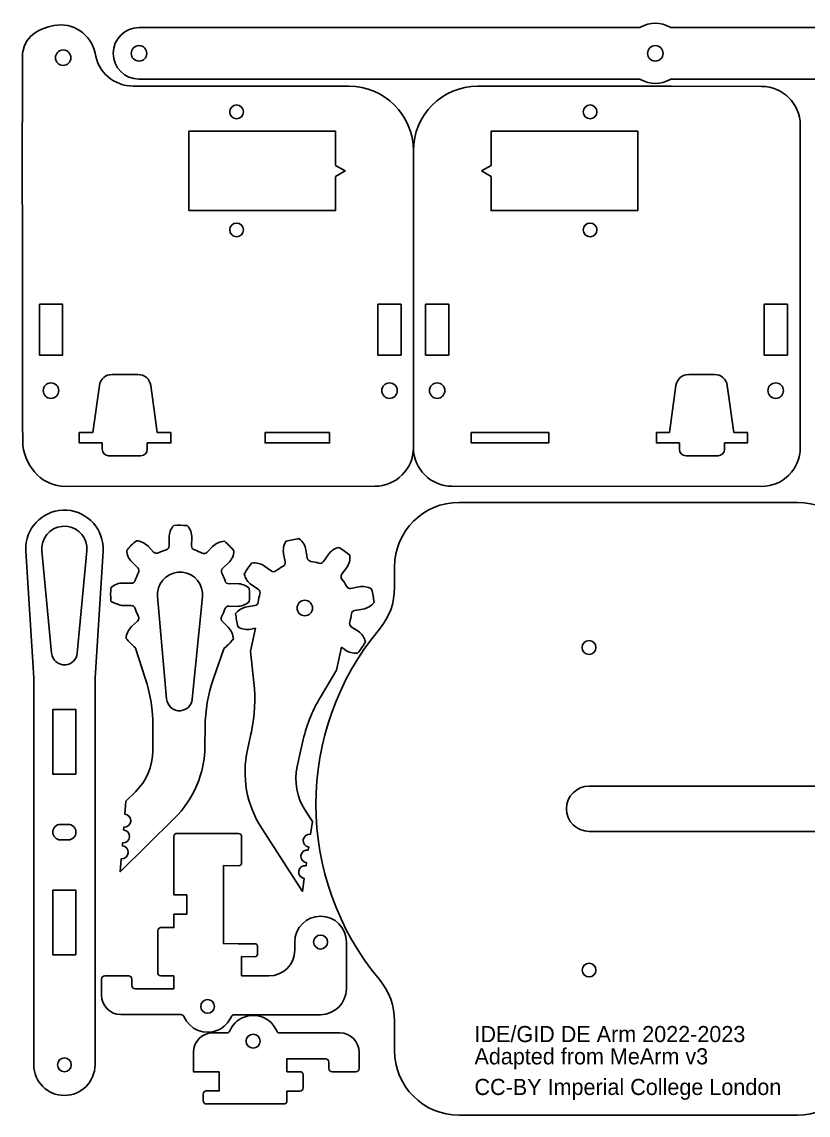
# Model space of a CAD drawing. Header units: centimetres. Extents: x 12.7 to 49.5, y -0.4 to 16.9.
# Drawn here: x 12.73 to 24.93, y -0.22 to 16.73 of the extents above; entities that cross this region are included whole.
import ezdxf

# ---------------------------------------------------------------- set-up
doc = ezdxf.new("R2010")
doc.units = ezdxf.units.CM
doc.header["$MEASUREMENT"] = 0
doc.layers.get('0').update_dxf_attribs({"lineweight": 0})

# ---------------------------------------------------------------- blocks, each defined once
blk = doc.blocks.new('Block_8')
at = {"color": 1, "lineweight": 35, "true_color": 0xff0000}
for points in [[(18.759, 9.896)], [(18.851, 9.896)]]:
    blk.add_lwpolyline(points, dxfattribs=at)
blk = doc.blocks.new('Block_9')
at = {"color": 1, "lineweight": 35, "true_color": 0xff0000}
for centre in [(14.551, 16.239), (22.556, 16.239), (26.056, 16.239)]:
    blk.add_circle(centre, 0.12, dxfattribs=at)
blk.add_open_spline([(22.808, 15.839), (22.808, 15.839), (26.055, 15.84), (26.055, 15.84), (26.268, 15.839), (26.444, 16.006), (26.456, 16.218), (26.456, 16.218), (26.456, 16.261), (26.456, 16.261), (26.444, 16.473), (26.269, 16.639), (26.057, 16.64), (26.057, 16.64), (22.808, 16.639), (22.808, 16.639), (22.8, 16.639), (22.791, 16.642), (22.784, 16.646), (22.642, 16.725), (22.47, 16.725), (22.328, 16.646), (22.321, 16.642), (22.312, 16.639), (22.304, 16.639), (22.304, 16.639), (22.305, 16.639), (22.305, 16.639), (22.305, 16.639), (14.552, 16.639), (14.552, 16.639), (14.552, 16.639), (14.552, 16.639), (14.552, 16.639), (14.331, 16.64), (14.152, 16.462), (14.151, 16.241), (14.15, 16.02), (14.329, 15.84), (14.549, 15.839), (14.55, 15.839), (14.55, 15.839), (14.55, 15.839), (14.55, 15.839), (14.607, 15.84), (14.607, 15.84), (14.607, 15.84), (22.311, 15.84), (22.311, 15.84), (22.311, 15.84), (22.304, 15.839), (22.304, 15.839), (22.312, 15.839), (22.321, 15.837), (22.328, 15.833), (22.47, 15.754), (22.642, 15.754), (22.784, 15.833), (22.791, 15.837), (22.8, 15.839), (22.808, 15.839)], degree=3, knots=[0, 0, 0, 0, 1, 1, 1, 2, 2, 2, 3, 3, 3, 4, 4, 4, 5, 5, 5, 6, 6, 6, 7, 7, 7, 8, 8, 8, 9, 9, 9, 10, 10, 10, 11, 11, 11, 12, 12, 12, 13, 13, 13, 14, 14, 14, 15, 15, 15, 16, 16, 16, 17, 17, 17, 18, 18, 18, 19, 19, 19, 20, 20, 20, 20], dxfattribs=at)
blk = doc.blocks.new('Block_11')
at = {"color": 1, "lineweight": 35, "true_color": 0xff0000}
for points in [[(17.908, 6.94)], [(17.95, 6.864)]]:
    blk.add_lwpolyline(points, dxfattribs=at)
blk = doc.blocks.new('Block_12')
at = {"color": 1, "lineweight": 35, "true_color": 0xff0000}
for points in [[(15.499, 1.081)], [(15.515, 0.993)]]:
    blk.add_lwpolyline(points, dxfattribs=at)
blk = doc.blocks.new('Block_13')
at = {"color": 1, "lineweight": 35, "true_color": 0xff0000}
for points in [[(17.766, 2.456)], [(17.859, 2.481)]]:
    blk.add_lwpolyline(points, dxfattribs=at)
blk = doc.blocks.new('Block_14')
at = {"color": 1, "lineweight": 35, "true_color": 0xff0000}
for points in [[(16.559, 1.246)], [(16.588, 1.336)]]:
    blk.add_lwpolyline(points, dxfattribs=at)
blk = doc.blocks.new('Block_15')
at = {"color": 1, "lineweight": 35, "true_color": 0xff0000}
for points in [[(14.39, 1.938)], [(14.89, 1.938)]]:
    blk.add_lwpolyline(points, dxfattribs=at)
blk = doc.blocks.new('Block_16')
at = {"color": 1, "lineweight": 35, "true_color": 0xff0000}
for points in [[(17.595, 2.79)], [(17.669, 2.851)]]:
    blk.add_lwpolyline(points, dxfattribs=at)
blk = doc.blocks.new('Block_17')
at = {"color": 1, "lineweight": 35, "true_color": 0xff0000}
for points in [[(18.051, 7.148)], [(18.138, 7.135)]]:
    blk.add_lwpolyline(points, dxfattribs=at)
blk = doc.blocks.new('Block_18')
at = {"color": 1, "lineweight": 35, "true_color": 0xff0000}
for points in [[(17.036, 8.713)], [(17.646, 8.58)], [(16.302, 8.339)], [(16.182, 8.165)], [(18.061, 7.116)]]:
    blk.add_lwpolyline(points, dxfattribs=at)
for points in [[(17.036, 8.713), (16.965, 8.707), (16.896, 8.695), (16.828, 8.676)], [(16.302, 8.339), (16.257, 8.286), (16.217, 8.228), (16.182, 8.165)]]:
    blk.add_open_spline(points, degree=3, dxfattribs=at)
blk.add_open_spline([(17.646, 8.58), (17.709, 8.545), (17.767, 8.504), (17.819, 8.459), (17.819, 8.459), (17.819, 8.459), (17.819, 8.459), (17.828, 8.391), (17.81, 8.321), (17.769, 8.265), (17.769, 8.265), (17.696, 8.164), (17.696, 8.164), (17.679, 8.141), (17.68, 8.11), (17.697, 8.087), (17.724, 8.053), (17.747, 8.016), (17.767, 7.978), (17.781, 7.953), (17.809, 7.939), (17.837, 7.945), (17.837, 7.945), (17.959, 7.969), (17.959, 7.969), (18.027, 7.983), (18.098, 7.97), (18.157, 7.934), (18.176, 7.866), (18.188, 7.796), (18.194, 7.726), (18.194, 7.726), (18.194, 7.726), (18.194, 7.726), (18.151, 7.671), (18.09, 7.635), (18.021, 7.624), (18.021, 7.624), (17.898, 7.604), (17.898, 7.604), (17.87, 7.6), (17.848, 7.577), (17.844, 7.549), (17.839, 7.506), (17.83, 7.463), (17.817, 7.422), (17.808, 7.395), (17.819, 7.366), (17.842, 7.35), (17.842, 7.35), (17.946, 7.281), (17.946, 7.281), (18.004, 7.242), (18.045, 7.183), (18.061, 7.116)], degree=3, knots=[0, 0, 0, 0, 1, 1, 1, 2, 2, 2, 3, 3, 3, 4, 4, 4, 5, 5, 5, 6, 6, 6, 7, 7, 7, 8, 8, 8, 9, 9, 9, 10, 10, 10, 11, 11, 11, 12, 12, 12, 13, 13, 13, 14, 14, 14, 15, 15, 15, 16, 16, 16, 17, 17, 17, 18, 18, 18, 18], dxfattribs=at)
blk = doc.blocks.new('Block_19')
at = {"color": 1, "lineweight": 35, "true_color": 0xff0000}
for points in [[(15.088, 8.919)], [(15.299, 8.918)], [(14.509, 8.684)], [(15.875, 8.675)], [(14.359, 8.535)], [(16.023, 8.525)], [(14.116, 7.96)]]:
    blk.add_lwpolyline(points, dxfattribs=at)
for points in [[(15.299, 8.918), (15.225, 8.925), (15.164, 8.927), (15.088, 8.919)], [(14.509, 8.684), (14.454, 8.639), (14.404, 8.589), (14.359, 8.535)], [(16.023, 8.525), (15.977, 8.582), (15.932, 8.628), (15.875, 8.675)]]:
    blk.add_open_spline(points, degree=3, dxfattribs=at)
blk.add_open_spline([(14.116, 7.96), (14.109, 7.89), (14.109, 7.819), (14.115, 7.749), (14.115, 7.749), (14.115, 7.749), (14.115, 7.749), (14.144, 7.722), (14.256, 7.677), (14.303, 7.677), (14.303, 7.677), (14.428, 7.679), (14.428, 7.679), (14.456, 7.679), (14.482, 7.661), (14.49, 7.634), (14.503, 7.592), (14.519, 7.552), (14.539, 7.514), (14.552, 7.488), (14.547, 7.457), (14.526, 7.438), (14.526, 7.438), (14.435, 7.352), (14.435, 7.352), (14.385, 7.304), (14.355, 7.239), (14.351, 7.17), (14.394, 7.117), (14.442, 7.068), (14.494, 7.024)], degree=3, knots=[0, 0, 0, 0, 1, 1, 1, 2, 2, 2, 3, 3, 3, 4, 4, 4, 5, 5, 5, 6, 6, 6, 7, 7, 7, 8, 8, 8, 9, 9, 9, 10, 10, 10, 10], dxfattribs=at)

msp = doc.modelspace()

# ---------------------------------------------------------------- linework, layer by layer
at = {"color": 1, "lineweight": 35, "true_color": 0xff0000}
for p, q in [((24.204, 9.526), (19.405, 9.527)), ((14.777, 8.508), (14.691, 8.599)), ((14.494, 7.024), (14.494, 7.017)), ((15.863, 7.008), (15.863, 7.011)), ((17.746, 6.992), (17.692, 7.031)), ((21.528, 4.879), (25.748, 4.879)), ((17.126, 4.505), (17.205, 4.383)), ((17.126, 4.505), (17.238, 4.331)), ((25.748, 4.178), (21.528, 4.178)), ((16.14, 2.086), (16.14, 1.936)), ((16.14, 1.936), (16.54, 1.936)), ((13.969, 1.688), (13.969, 1.638)), ((15.794, 0.303), (15.794, 0.452))]:
    msp.add_line(p, q, dxfattribs=at)
for points in [[(14.804, 15.787)], [(24.803, 15.128), (24.804, 11.047), (24.804, 10.997), (24.804, 10.126)], [(19.859, 14.417), (20.009, 14.33), (20.009, 13.802), (22.284, 13.802), (22.284, 15.032), (20.009, 15.032), (20.009, 14.503), (19.859, 14.417)], [(18.804, 14.731), (18.804, 13.62), (18.804, 13.57), (18.805, 10.127)], [(18.993, 12.351), (19.353, 12.351), (19.353, 11.561), (18.993, 11.561), (18.993, 12.351)], [(15.088, 8.919)], [(15.875, 8.675)], [(15.875, 8.675)], [(16.828, 8.676)], [(16.023, 8.525)], [(16.023, 8.525)], [(16.023, 8.525)], [(16.185, 8.181)], [(14.49, 1.737), (15.089, 1.737), (15.09, 1.937), (14.89, 1.938)]]:
    msp.add_lwpolyline(points, dxfattribs=at)
for points in [[(15.324, 13.802), (17.599, 13.802), (17.599, 14.33), (17.599, 14.33), (17.749, 14.417), (17.599, 14.503), (17.599, 14.513), (17.599, 15.032), (15.324, 15.032)], [(13.005, 12.351), (13.365, 12.351), (13.365, 11.561), (13.005, 11.561)], [(18.255, 11.561), (18.255, 12.351), (18.615, 12.351), (18.615, 11.561)], [(24.603, 11.561), (24.243, 11.561), (24.243, 12.351), (24.603, 12.351)], [(17.505, 10.361), (17.505, 10.201), (16.505, 10.201), (16.505, 10.361)], [(20.903, 10.361), (20.903, 10.201), (19.703, 10.201), (19.703, 10.361)], [(13.573, 5.066), (13.573, 6.066), (13.213, 6.066), (13.213, 5.066)], [(13.573, 2.266), (13.573, 3.266), (13.213, 3.266), (13.213, 2.266)]]:
    msp.add_lwpolyline(points, close=True, dxfattribs=at)
for centre, radius in [((13.374, 16.172), 0.12), ((16.064, 15.332), 0.107), ((21.544, 15.332), 0.107), ((16.064, 13.502), 0.107), ((21.544, 13.502), 0.107), ((13.185, 11.011), 0.12), ((18.435, 11.011), 0.12), ((19.173, 11.011), 0.12), ((24.423, 11.011), 0.12), ((17.121, 7.64), 0.12), ((21.528, 7.028), 0.108), ((17.366, 2.462), 0.108), ((21.528, 2.028), 0.107), ((15.614, 1.464), 0.107), ((16.319, 0.925), 0.108), ((13.393, 0.558), 0.107)]:
    msp.add_circle(centre, radius, dxfattribs=at)
for points, knots in [([(18.805, 10.127), (18.805, 9.796), (18.536, 9.527), (18.205, 9.527), (18.205, 9.527), (18.205, 9.527), (18.205, 9.527), (18.205, 9.527), (13.403, 9.526), (13.403, 9.526), (13.403, 9.526), (13.403, 9.526), (13.403, 9.526), (13.072, 9.526), (12.803, 9.795), (12.747, 10.158), (12.746, 10.16), (12.734, 16.201), (12.747, 16.264), (12.806, 16.54), (13.012, 16.625), (13.23, 16.669), (13.524, 16.728), (13.809, 16.538), (13.869, 16.245), (13.869, 16.245), (13.869, 16.245), (13.869, 16.245), (13.911, 15.95), (14.164, 15.731), (14.462, 15.731), (14.462, 15.731), (17.804, 15.731), (17.804, 15.731), (18.356, 15.731), (18.804, 15.283), (18.804, 14.731)], [0, 0, 0, 0, 1, 1, 1, 2, 2, 2, 3, 3, 3, 4, 4, 4, 5, 5, 5, 6, 6, 6, 7, 7, 7, 8, 8, 8, 9, 9, 9, 10, 10, 10, 11, 11, 11, 12, 12, 12, 12]), ([(19.805, 15.731), (19.253, 15.731), (18.805, 15.284), (18.804, 14.732), (18.804, 14.731), (18.804, 14.731), (18.804, 14.731)], [0, 0, 0, 0, 1, 1, 1, 2, 2, 2, 2]), ([(22.804, 15.731), (22.804, 15.731), (24.203, 15.727), (24.203, 15.727), (24.203, 15.727), (24.203, 15.727), (24.203, 15.727), (24.535, 15.727), (24.803, 15.459), (24.803, 15.128)], [0, 0, 0, 0, 1, 1, 1, 2, 2, 2, 3, 3, 3, 3]), ([(14.579, 10.001), (14.579, 10.001), (14.079, 10.001), (14.079, 10.001), (14.024, 10.001), (13.979, 10.046), (13.979, 10.101), (13.979, 10.101), (13.979, 10.201), (13.979, 10.201), (13.979, 10.201), (13.624, 10.201), (13.624, 10.201), (13.624, 10.201), (13.624, 10.361), (13.624, 10.361), (13.624, 10.361), (13.834, 10.361), (13.834, 10.361), (13.834, 10.361), (13.936, 11.089), (13.936, 11.089), (13.95, 11.188), (14.035, 11.261), (14.134, 11.261), (14.134, 11.261), (14.534, 11.261), (14.534, 11.261), (14.634, 11.261), (14.719, 11.188), (14.732, 11.089), (14.732, 11.089), (14.834, 10.361), (14.834, 10.361), (14.834, 10.361), (15.044, 10.361), (15.044, 10.361), (15.044, 10.361), (15.044, 10.201), (15.044, 10.201), (15.044, 10.201), (14.679, 10.201), (14.679, 10.201), (14.679, 10.201), (14.679, 10.101), (14.679, 10.101), (14.679, 10.046), (14.635, 10.001), (14.579, 10.001)], [0, 0, 0, 0, 1, 1, 1, 2, 2, 2, 3, 3, 3, 4, 4, 4, 5, 5, 5, 6, 6, 6, 7, 7, 7, 8, 8, 8, 9, 9, 9, 10, 10, 10, 11, 11, 11, 12, 12, 12, 13, 13, 13, 14, 14, 14, 15, 15, 15, 16, 16, 16, 16]), ([(23.074, 11.261), (23.074, 11.261), (23.474, 11.261), (23.474, 11.261), (23.573, 11.261), (23.658, 11.188), (23.672, 11.089), (23.672, 11.089), (23.774, 10.361), (23.774, 10.361), (23.774, 10.361), (23.984, 10.361), (23.984, 10.361), (23.984, 10.361), (23.984, 10.201), (23.984, 10.201), (23.984, 10.201), (23.629, 10.201), (23.629, 10.201), (23.629, 10.201), (23.629, 10.101), (23.629, 10.101), (23.629, 10.046), (23.584, 10.001), (23.529, 10.001), (23.529, 10.001), (23.029, 10.001), (23.029, 10.001), (22.974, 10.001), (22.929, 10.046), (22.929, 10.101), (22.929, 10.101), (22.929, 10.201), (22.929, 10.201), (22.929, 10.201), (22.748, 10.201), (22.748, 10.201), (22.748, 10.201), (22.574, 10.201), (22.574, 10.201), (22.574, 10.201), (22.574, 10.361), (22.574, 10.361), (22.574, 10.361), (22.774, 10.361), (22.774, 10.361), (22.774, 10.361), (22.876, 11.089), (22.876, 11.089), (22.89, 11.188), (22.974, 11.261), (23.074, 11.261)], [0, 0, 0, 0, 1, 1, 1, 2, 2, 2, 3, 3, 3, 4, 4, 4, 5, 5, 5, 6, 6, 6, 7, 7, 7, 8, 8, 8, 9, 9, 9, 10, 10, 10, 11, 11, 11, 12, 12, 12, 13, 13, 13, 14, 14, 14, 15, 15, 15, 16, 16, 16, 17, 17, 17, 17]), ([(24.204, 9.526), (24.535, 9.526), (24.804, 9.795), (24.804, 10.126), (24.804, 10.126), (24.804, 10.126), (24.804, 10.126)], [0, 0, 0, 0, 1, 1, 1, 2, 2, 2, 2]), ([(13.868, 0.558), (13.868, 0.558), (13.868, 3.533), (13.868, 3.533), (13.868, 3.533), (13.868, 3.588), (13.868, 3.588), (13.868, 3.588), (13.868, 6.558), (13.868, 6.558), (13.868, 6.558), (13.992, 8.521), (13.992, 8.521), (14.013, 8.851), (13.761, 9.136), (13.431, 9.157), (13.1, 9.178), (12.815, 8.927), (12.794, 8.596), (12.793, 8.571), (12.793, 8.546), (12.794, 8.521), (12.794, 8.521), (12.918, 6.558), (12.918, 6.558), (12.918, 6.558), (12.918, 0.558), (12.918, 0.558), (12.918, 0.296), (13.131, 0.083), (13.393, 0.083), (13.655, 0.083), (13.868, 0.296), (13.868, 0.558)], [0, 0, 0, 0, 1, 1, 1, 2, 2, 2, 3, 3, 3, 4, 4, 4, 5, 5, 5, 6, 6, 6, 7, 7, 7, 8, 8, 8, 9, 9, 9, 10, 10, 10, 11, 11, 11, 11]), ([(25.763, 8.278), (25.763, 8.278), (25.763, 0.778), (25.763, 0.778), (25.763, 0.226), (25.315, -0.222), (24.763, -0.222), (24.763, -0.222), (19.513, -0.222), (19.513, -0.222), (18.96, -0.222), (18.513, 0.226), (18.513, 0.778), (18.513, 0.778), (18.513, 1.178), (18.513, 1.178), (18.513, 1.178), (18.513, 1.237), (18.513, 1.237), (18.513, 1.472), (18.43, 1.699), (18.279, 1.879), (16.964, 3.452), (16.964, 5.741), (18.279, 7.314), (18.43, 7.494), (18.513, 7.721), (18.513, 7.956), (18.513, 7.956), (18.513, 8.005), (18.513, 8.005), (18.513, 8.005), (18.513, 8.253), (18.513, 8.253), (18.513, 8.253), (18.513, 8.278), (18.513, 8.278), (18.513, 8.831), (18.96, 9.278), (19.513, 9.278), (19.513, 9.278), (24.763, 9.278), (24.763, 9.278), (25.315, 9.278), (25.763, 8.831), (25.763, 8.278)], [0, 0, 0, 0, 1, 1, 1, 2, 2, 2, 3, 3, 3, 4, 4, 4, 5, 5, 5, 6, 6, 6, 7, 7, 7, 8, 8, 8, 9, 9, 9, 10, 10, 10, 11, 11, 11, 12, 12, 12, 13, 13, 13, 14, 14, 14, 15, 15, 15, 15]), ([(13.592, 6.94), (13.592, 6.94), (13.741, 8.526), (13.741, 8.526), (13.76, 8.718), (13.618, 8.889), (13.426, 8.907), (13.233, 8.925), (13.063, 8.784), (13.045, 8.591), (13.042, 8.569), (13.042, 8.547), (13.045, 8.526), (13.045, 8.526), (13.194, 6.94), (13.194, 6.94), (13.204, 6.83), (13.302, 6.749), (13.412, 6.759), (13.507, 6.768), (13.583, 6.844), (13.592, 6.94)], [0, 0, 0, 0, 1, 1, 1, 2, 2, 2, 3, 3, 3, 4, 4, 4, 5, 5, 5, 6, 6, 6, 7, 7, 7, 7]), ([(14.777, 8.508), (14.797, 8.488), (14.828, 8.482), (14.853, 8.495), (14.892, 8.515), (14.932, 8.532), (14.973, 8.544), (15, 8.553), (15.019, 8.578), (15.018, 8.606), (15.018, 8.606), (15.017, 8.731), (15.017, 8.731), (15.016, 8.801), (15.041, 8.868), (15.088, 8.919)], [0, 0, 0, 0, 1, 1, 1, 2, 2, 2, 3, 3, 3, 4, 4, 4, 5, 5, 5, 5]), ([(15.299, 8.918), (15.345, 8.866), (15.37, 8.798), (15.368, 8.729), (15.368, 8.729), (15.365, 8.604), (15.365, 8.604), (15.364, 8.576), (15.382, 8.55), (15.409, 8.542)], [0, 0, 0, 0, 1, 1, 1, 2, 2, 2, 3, 3, 3, 3]), ([(15.409, 8.542), (15.45, 8.528), (15.49, 8.512), (15.529, 8.491), (15.554, 8.478), (15.585, 8.483), (15.604, 8.503), (15.604, 8.503), (15.692, 8.593), (15.692, 8.593), (15.74, 8.642), (15.805, 8.672), (15.875, 8.675)], [0, 0, 0, 0, 1, 1, 1, 2, 2, 2, 3, 3, 3, 4, 4, 4, 4]), ([(16.828, 8.676), (16.792, 8.617), (16.779, 8.546), (16.792, 8.478), (16.792, 8.478), (16.817, 8.356), (16.817, 8.356), (16.822, 8.328), (16.809, 8.3), (16.784, 8.287), (16.745, 8.267), (16.709, 8.243), (16.674, 8.216), (16.652, 8.199), (16.621, 8.199), (16.598, 8.215), (16.598, 8.215), (16.497, 8.289), (16.497, 8.289), (16.441, 8.329), (16.371, 8.347), (16.302, 8.338)], [0, 0, 0, 0, 1, 1, 1, 2, 2, 2, 3, 3, 3, 4, 4, 4, 5, 5, 5, 6, 6, 6, 7, 7, 7, 7]), ([(17.646, 8.58), (17.578, 8.564), (17.52, 8.523), (17.481, 8.465), (17.481, 8.465), (17.412, 8.361), (17.412, 8.361), (17.396, 8.338), (17.367, 8.327), (17.34, 8.336), (17.298, 8.349), (17.256, 8.358), (17.213, 8.364), (17.184, 8.367), (17.162, 8.389), (17.158, 8.417), (17.158, 8.417), (17.138, 8.54), (17.138, 8.54), (17.127, 8.609), (17.091, 8.671), (17.036, 8.713)], [0, 0, 0, 0, 1, 1, 1, 2, 2, 2, 3, 3, 3, 4, 4, 4, 5, 5, 5, 6, 6, 6, 7, 7, 7, 7]), ([(14.117, 7.959), (14.169, 8.006), (14.236, 8.03), (14.305, 8.028), (14.305, 8.028), (14.43, 8.025), (14.43, 8.025), (14.458, 8.024), (14.484, 8.043), (14.493, 8.07), (14.506, 8.111), (14.523, 8.151), (14.543, 8.189), (14.556, 8.214), (14.551, 8.245), (14.531, 8.265), (14.531, 8.265), (14.442, 8.352), (14.442, 8.352), (14.392, 8.4), (14.363, 8.466), (14.359, 8.535)], [0, 0, 0, 0, 1, 1, 1, 2, 2, 2, 3, 3, 3, 4, 4, 4, 5, 5, 5, 6, 6, 6, 7, 7, 7, 7]), ([(16.023, 8.525), (16.019, 8.456), (15.989, 8.391), (15.938, 8.343), (15.938, 8.343), (15.848, 8.257), (15.848, 8.257), (15.827, 8.237), (15.822, 8.206), (15.835, 8.181), (15.855, 8.143), (15.871, 8.102), (15.884, 8.061), (15.892, 8.034), (15.917, 8.015), (15.946, 8.016), (15.946, 8.016), (16.071, 8.018), (16.071, 8.018), (16.14, 8.018), (16.207, 7.993), (16.258, 7.946), (16.265, 7.876), (16.264, 7.805), (16.257, 7.735), (16.205, 7.689), (16.138, 7.665), (16.068, 7.666), (16.068, 7.666), (15.944, 7.67), (15.944, 7.67), (15.915, 7.67), (15.89, 7.652), (15.881, 7.625), (15.868, 7.584), (15.851, 7.544), (15.831, 7.506), (15.817, 7.48), (15.822, 7.45), (15.843, 7.43), (15.843, 7.43), (15.932, 7.343), (15.932, 7.343), (15.982, 7.294), (16.011, 7.229), (16.014, 7.16), (15.969, 7.105), (15.919, 7.056), (15.864, 7.011)], [0, 0, 0, 0, 1, 1, 1, 2, 2, 2, 3, 3, 3, 4, 4, 4, 5, 5, 5, 6, 6, 6, 7, 7, 7, 8, 8, 8, 9, 9, 9, 10, 10, 10, 11, 11, 11, 12, 12, 12, 13, 13, 13, 14, 14, 14, 15, 15, 15, 16, 16, 16, 16]), ([(15.376, 6.227), (15.376, 6.227), (15.535, 7.812), (15.535, 7.812), (15.554, 8.005), (15.414, 8.176), (15.222, 8.196), (15.03, 8.215), (14.858, 8.075), (14.839, 7.882), (14.836, 7.861), (14.836, 7.839), (14.838, 7.817), (14.838, 7.817), (14.978, 6.23), (14.978, 6.23), (14.987, 6.12), (15.084, 6.039), (15.194, 6.048), (15.29, 6.057), (15.366, 6.132), (15.376, 6.227)], [0, 0, 0, 0, 1, 1, 1, 2, 2, 2, 3, 3, 3, 4, 4, 4, 5, 5, 5, 6, 6, 6, 7, 7, 7, 7]), ([(17.238, 4.331), (17.238, 4.331), (17.21, 4.132), (17.21, 4.132), (17.155, 4.14), (17.104, 4.102), (17.096, 4.047), (17.089, 3.992), (17.127, 3.942), (17.181, 3.934), (17.181, 3.934), (17.175, 3.888), (17.175, 3.888), (17.12, 3.896), (17.069, 3.858), (17.062, 3.804), (17.054, 3.749), (17.092, 3.698), (17.146, 3.69), (17.146, 3.69), (17.14, 3.645), (17.14, 3.645), (17.085, 3.653), (17.035, 3.615), (17.027, 3.56), (17.019, 3.505), (17.057, 3.455), (17.112, 3.447), (17.112, 3.447), (17.083, 3.247), (17.083, 3.247), (17.083, 3.247), (16.448, 4.234), (16.448, 4.234), (16.218, 4.591), (16.14, 5.026), (16.231, 5.441), (16.231, 5.441), (16.284, 5.684), (16.284, 5.684), (16.284, 5.684), (16.292, 5.723), (16.292, 5.723), (16.347, 5.973), (16.36, 6.231), (16.332, 6.486), (16.332, 6.486), (16.277, 6.97), (16.277, 6.97), (16.277, 6.97), (16.355, 7.326), (16.355, 7.326), (16.355, 7.326), (16.283, 7.312), (16.283, 7.312), (16.215, 7.298), (16.145, 7.311), (16.086, 7.347), (16.067, 7.415), (16.054, 7.485), (16.049, 7.555), (16.091, 7.61), (16.153, 7.646), (16.221, 7.657), (16.221, 7.657), (16.345, 7.677), (16.345, 7.677), (16.373, 7.681), (16.394, 7.704), (16.398, 7.732), (16.403, 7.775), (16.413, 7.817), (16.426, 7.859), (16.434, 7.886), (16.424, 7.915), (16.4, 7.931), (16.4, 7.931), (16.296, 8), (16.296, 8), (16.239, 8.039), (16.198, 8.098), (16.182, 8.165)], [0, 0, 0, 0, 1, 1, 1, 2, 2, 2, 3, 3, 3, 4, 4, 4, 5, 5, 5, 6, 6, 6, 7, 7, 7, 8, 8, 8, 9, 9, 9, 10, 10, 10, 11, 11, 11, 12, 12, 12, 13, 13, 13, 14, 14, 14, 15, 15, 15, 16, 16, 16, 17, 17, 17, 18, 18, 18, 19, 19, 19, 20, 20, 20, 21, 21, 21, 22, 22, 22, 23, 23, 23, 24, 24, 24, 25, 25, 25, 26, 26, 26, 27, 27, 27, 27]), ([(15.863, 7.008), (15.863, 7.008), (15.704, 6.548), (15.704, 6.548), (15.62, 6.306), (15.577, 6.051), (15.575, 5.795), (15.575, 5.795), (15.574, 5.795), (15.574, 5.795), (15.574, 5.795), (15.573, 5.506), (15.573, 5.506), (15.571, 5.081), (15.399, 4.674), (15.096, 4.376), (15.096, 4.376), (14.26, 3.553), (14.26, 3.553), (14.26, 3.553), (14.276, 3.754), (14.276, 3.754), (14.331, 3.75), (14.379, 3.791), (14.384, 3.846), (14.388, 3.901), (14.347, 3.949), (14.292, 3.953), (14.292, 3.953), (14.296, 3.999), (14.296, 3.999), (14.351, 3.995), (14.399, 4.036), (14.403, 4.091), (14.408, 4.146), (14.367, 4.194), (14.312, 4.199), (14.312, 4.199), (14.315, 4.244), (14.315, 4.244), (14.37, 4.24), (14.418, 4.281), (14.423, 4.336), (14.427, 4.391), (14.386, 4.439), (14.331, 4.444), (14.331, 4.444), (14.347, 4.645), (14.347, 4.645), (14.347, 4.645), (14.494, 4.79), (14.494, 4.79), (14.665, 4.957), (14.761, 5.186), (14.763, 5.425), (14.763, 5.425), (14.764, 5.589), (14.764, 5.589), (14.764, 5.589), (14.764, 5.634), (14.764, 5.634), (14.764, 5.634), (14.765, 5.803), (14.765, 5.803), (14.767, 6.058), (14.727, 6.311), (14.647, 6.553), (14.647, 6.553), (14.494, 7.017), (14.494, 7.017)], [0, 0, 0, 0, 1, 1, 1, 2, 2, 2, 3, 3, 3, 4, 4, 4, 5, 5, 5, 6, 6, 6, 7, 7, 7, 8, 8, 8, 9, 9, 9, 10, 10, 10, 11, 11, 11, 12, 12, 12, 13, 13, 13, 14, 14, 14, 15, 15, 15, 16, 16, 16, 17, 17, 17, 18, 18, 18, 19, 19, 19, 20, 20, 20, 21, 21, 21, 22, 22, 22, 23, 23, 23, 23]), ([(17.692, 7.031), (17.692, 7.031), (17.615, 6.678), (17.615, 6.678), (17.615, 6.678), (17.364, 6.259), (17.364, 6.259), (17.233, 6.041), (17.139, 5.802), (17.084, 5.553), (17.084, 5.553), (17.049, 5.393), (17.049, 5.393), (17.049, 5.393), (17.004, 5.184), (17.004, 5.184), (16.953, 4.951), (16.997, 4.706), (17.126, 4.505)], [0, 0, 0, 0, 1, 1, 1, 2, 2, 2, 3, 3, 3, 4, 4, 4, 5, 5, 5, 6, 6, 6, 6]), ([(21.528, 4.879), (21.334, 4.879), (21.177, 4.722), (21.177, 4.528), (21.177, 4.335), (21.334, 4.178), (21.528, 4.178)], [0, 0, 0, 0, 1, 1, 1, 2, 2, 2, 2]), ([(13.573, 4.166), (13.573, 4.166), (13.573, 4.166), (13.573, 4.166), (13.573, 4.232), (13.519, 4.286), (13.453, 4.286), (13.453, 4.286), (13.333, 4.286), (13.333, 4.286), (13.267, 4.286), (13.213, 4.232), (13.213, 4.166), (13.213, 4.166), (13.213, 4.166), (13.213, 4.166), (13.213, 4.1), (13.267, 4.046), (13.333, 4.046), (13.333, 4.046), (13.393, 4.046), (13.393, 4.046), (13.393, 4.046), (13.453, 4.046), (13.453, 4.046), (13.519, 4.046), (13.573, 4.1), (13.573, 4.166)], [0, 0, 0, 0, 1, 1, 1, 2, 2, 2, 3, 3, 3, 4, 4, 4, 5, 5, 5, 6, 6, 6, 7, 7, 7, 8, 8, 8, 9, 9, 9, 9]), ([(16.14, 1.936), (16.14, 1.936), (16.14, 2.236), (16.14, 2.236), (16.14, 2.236), (16.34, 2.235), (16.34, 2.235), (16.368, 2.235), (16.39, 2.258), (16.39, 2.285), (16.39, 2.285), (16.39, 2.386), (16.39, 2.386), (16.39, 2.414), (16.368, 2.436), (16.34, 2.436), (16.34, 2.436), (16.09, 2.436), (16.09, 2.436), (16.09, 2.436), (15.86, 2.437), (15.86, 2.437), (15.86, 2.437), (15.862, 3.647), (15.862, 3.647), (15.862, 3.647), (16.092, 3.646), (16.092, 3.646), (16.119, 3.646), (16.142, 3.669), (16.142, 3.696), (16.142, 3.696), (16.142, 4.096), (16.142, 4.096), (16.142, 4.124), (16.12, 4.146), (16.092, 4.146), (16.092, 4.146), (15.142, 4.147), (15.142, 4.147), (15.115, 4.147), (15.092, 4.125), (15.092, 4.097), (15.092, 4.097), (15.091, 3.192), (15.091, 3.192), (15.091, 3.192), (15.291, 3.192), (15.291, 3.192), (15.291, 3.192), (15.291, 2.892), (15.291, 2.892), (15.291, 2.892), (15.091, 2.892), (15.091, 2.892), (15.091, 2.892), (15.091, 2.687), (15.091, 2.687), (15.091, 2.687), (14.891, 2.688), (14.891, 2.688), (14.863, 2.688), (14.841, 2.665), (14.841, 2.638), (14.841, 2.638), (14.84, 2.603), (14.84, 2.603), (14.84, 2.603), (14.84, 1.988), (14.84, 1.988), (14.84, 1.96), (14.862, 1.938), (14.89, 1.938)], [0, 0, 0, 0, 1, 1, 1, 2, 2, 2, 3, 3, 3, 4, 4, 4, 5, 5, 5, 6, 6, 6, 7, 7, 7, 8, 8, 8, 9, 9, 9, 10, 10, 10, 11, 11, 11, 12, 12, 12, 13, 13, 13, 14, 14, 14, 15, 15, 15, 16, 16, 16, 17, 17, 17, 18, 18, 18, 19, 19, 19, 20, 20, 20, 21, 21, 21, 22, 22, 22, 23, 23, 23, 24, 24, 24, 24]), ([(17.766, 2.462), (17.766, 2.682), (17.587, 2.862), (17.366, 2.862), (17.145, 2.862), (16.966, 2.683), (16.966, 2.462), (16.966, 2.462), (16.965, 2.335), (16.965, 2.335), (16.965, 2.114), (16.786, 1.935), (16.565, 1.936), (16.565, 1.936), (16.14, 1.936), (16.14, 1.936)], [0, 0, 0, 0, 1, 1, 1, 2, 2, 2, 3, 3, 3, 4, 4, 4, 5, 5, 5, 5]), ([(17.766, 2.462), (17.766, 2.462), (17.765, 1.735), (17.765, 1.735), (17.764, 1.514), (17.585, 1.336), (17.364, 1.336), (17.364, 1.336), (16.028, 1.336), (16.028, 1.336), (16.008, 1.336), (15.99, 1.324), (15.982, 1.306), (15.941, 1.212), (15.866, 1.137), (15.772, 1.096), (15.568, 1.009), (15.333, 1.104), (15.247, 1.307), (15.239, 1.325), (15.221, 1.337), (15.201, 1.337), (15.201, 1.337), (14.389, 1.338), (14.389, 1.338), (14.389, 1.338), (14.269, 1.338), (14.269, 1.338), (14.103, 1.338), (13.969, 1.473), (13.969, 1.638)], [0, 0, 0, 0, 1, 1, 1, 2, 2, 2, 3, 3, 3, 4, 4, 4, 5, 5, 5, 6, 6, 6, 7, 7, 7, 8, 8, 8, 9, 9, 9, 10, 10, 10, 10]), ([(14.39, 1.938), (14.39, 1.938), (14.02, 1.938), (14.02, 1.938), (13.992, 1.938), (13.97, 1.916), (13.97, 1.888), (13.97, 1.888), (13.969, 1.638), (13.969, 1.638)], [0, 0, 0, 0, 1, 1, 1, 2, 2, 2, 3, 3, 3, 3]), ([(14.39, 1.938), (14.417, 1.938), (14.44, 1.915), (14.44, 1.888), (14.44, 1.888), (14.44, 1.787), (14.44, 1.787), (14.44, 1.76), (14.462, 1.737), (14.489, 1.737), (14.489, 1.737), (14.49, 1.737), (14.49, 1.737)], [0, 0, 0, 0, 1, 1, 1, 2, 2, 2, 3, 3, 3, 4, 4, 4, 4]), ([(15.794, 0.452), (15.794, 0.452), (15.394, 0.452), (15.394, 0.452), (15.394, 0.452), (15.394, 0.502), (15.394, 0.502), (15.394, 0.502), (15.394, 0.753), (15.394, 0.753), (15.394, 0.918), (15.528, 1.053), (15.694, 1.053), (15.694, 1.053), (15.91, 1.053), (15.91, 1.053), (15.93, 1.053), (15.948, 1.065), (15.956, 1.083), (15.996, 1.178), (16.071, 1.253), (16.166, 1.293), (16.368, 1.379), (16.601, 1.285), (16.686, 1.083), (16.694, 1.065), (16.712, 1.053), (16.732, 1.053), (16.732, 1.053), (17.544, 1.053), (17.544, 1.053), (17.544, 1.053), (17.664, 1.053), (17.664, 1.053), (17.83, 1.053), (17.964, 0.918), (17.964, 0.753), (17.964, 0.753), (17.964, 0.502), (17.964, 0.502), (17.964, 0.474), (17.942, 0.452), (17.914, 0.452), (17.914, 0.452), (17.544, 0.452), (17.544, 0.452), (17.516, 0.452), (17.494, 0.474), (17.494, 0.502), (17.494, 0.502), (17.494, 0.602), (17.494, 0.602), (17.494, 0.63), (17.472, 0.652), (17.444, 0.652), (17.444, 0.652), (17.444, 0.652), (17.444, 0.652), (17.444, 0.652), (16.844, 0.652), (16.844, 0.652), (16.844, 0.652), (16.844, 0.452), (16.844, 0.452), (16.844, 0.452), (17.044, 0.452), (17.044, 0.452), (17.072, 0.452), (17.094, 0.43), (17.094, 0.402), (17.094, 0.402), (17.094, 0.367), (17.094, 0.367), (17.094, 0.367), (17.094, 0.202), (17.094, 0.202), (17.094, 0.174), (17.072, 0.152), (17.044, 0.152), (17.044, 0.152), (16.844, 0.152), (16.844, 0.152), (16.844, 0.152), (16.844, 0.002), (16.844, 0.002), (16.844, -0.026), (16.822, -0.048), (16.794, -0.048), (16.794, -0.048), (15.844, -0.048), (15.844, -0.048), (15.844, -0.048), (15.594, -0.048), (15.594, -0.048), (15.566, -0.048), (15.544, -0.026), (15.544, 0.002), (15.544, 0.002), (15.544, 0.103), (15.544, 0.103), (15.544, 0.13), (15.566, 0.153), (15.594, 0.153), (15.594, 0.153), (15.794, 0.153), (15.794, 0.153), (15.794, 0.153), (15.794, 0.452), (15.794, 0.452)], [0, 0, 0, 0, 1, 1, 1, 2, 2, 2, 3, 3, 3, 4, 4, 4, 5, 5, 5, 6, 6, 6, 7, 7, 7, 8, 8, 8, 9, 9, 9, 10, 10, 10, 11, 11, 11, 12, 12, 12, 13, 13, 13, 14, 14, 14, 15, 15, 15, 16, 16, 16, 17, 17, 17, 18, 18, 18, 19, 19, 19, 20, 20, 20, 21, 21, 21, 22, 22, 22, 23, 23, 23, 24, 24, 24, 25, 25, 25, 26, 26, 26, 27, 27, 27, 28, 28, 28, 29, 29, 29, 30, 30, 30, 31, 31, 31, 32, 32, 32, 33, 33, 33, 34, 34, 34, 35, 35, 35, 36, 36, 36, 36])]:
    msp.add_open_spline(points, degree=3, knots=knots, dxfattribs=at)
for points in [[(19.805, 15.731), (20.804, 15.731), (21.804, 15.731), (22.804, 15.731)], [(18.805, 10.127), (18.805, 9.796), (19.074, 9.527), (19.405, 9.527)], [(14.691, 8.599), (14.644, 8.649), (14.579, 8.679), (14.509, 8.683)], [(15.863, 7.011), (15.864, 7.011), (15.864, 7.011), (15.864, 7.011)], [(17.746, 6.992), (17.802, 6.952), (17.871, 6.934), (17.94, 6.942)], [(17.94, 6.942), (17.986, 6.996), (18.026, 7.054), (18.061, 7.116)]]:
    msp.add_open_spline(points, degree=3, dxfattribs=at)

# ---------------------------------------------------------------- block references
for name in ['Block_9', 'Block_8', 'Block_19', 'Block_18', 'Block_17', 'Block_11', 'Block_16', 'Block_13', 'Block_15', 'Block_14', 'Block_12']:
    msp.add_blockref(name, (0, 0))

# ---------------------------------------------------------------- texts
at = {"char_height": 0.2, "attachment_point": 7}
for s, insert in [('\\C18;\\c0;\\FGill Sans|b0|i0|c1;\\H0.250000;\\W1.000000;IDE/GID DE Arm 2022-2023 ', (19.752, 0.907)), ('\\C18;\\c0;\\FGill Sans|b0|i0|c1;\\H0.250000;\\W1.000000;Adapted from MeArm v3 ', (19.752, 0.49)), ('\\C18;\\c0;\\FGill Sans|b0|i0|c1;\\H0.250000;\\W1.000000;CC-BY Imperial College London', (19.752, 0.015))]:
    msp.add_mtext(s, dxfattribs=dict(at, insert=insert))

doc.saveas('drawing.dxf')
